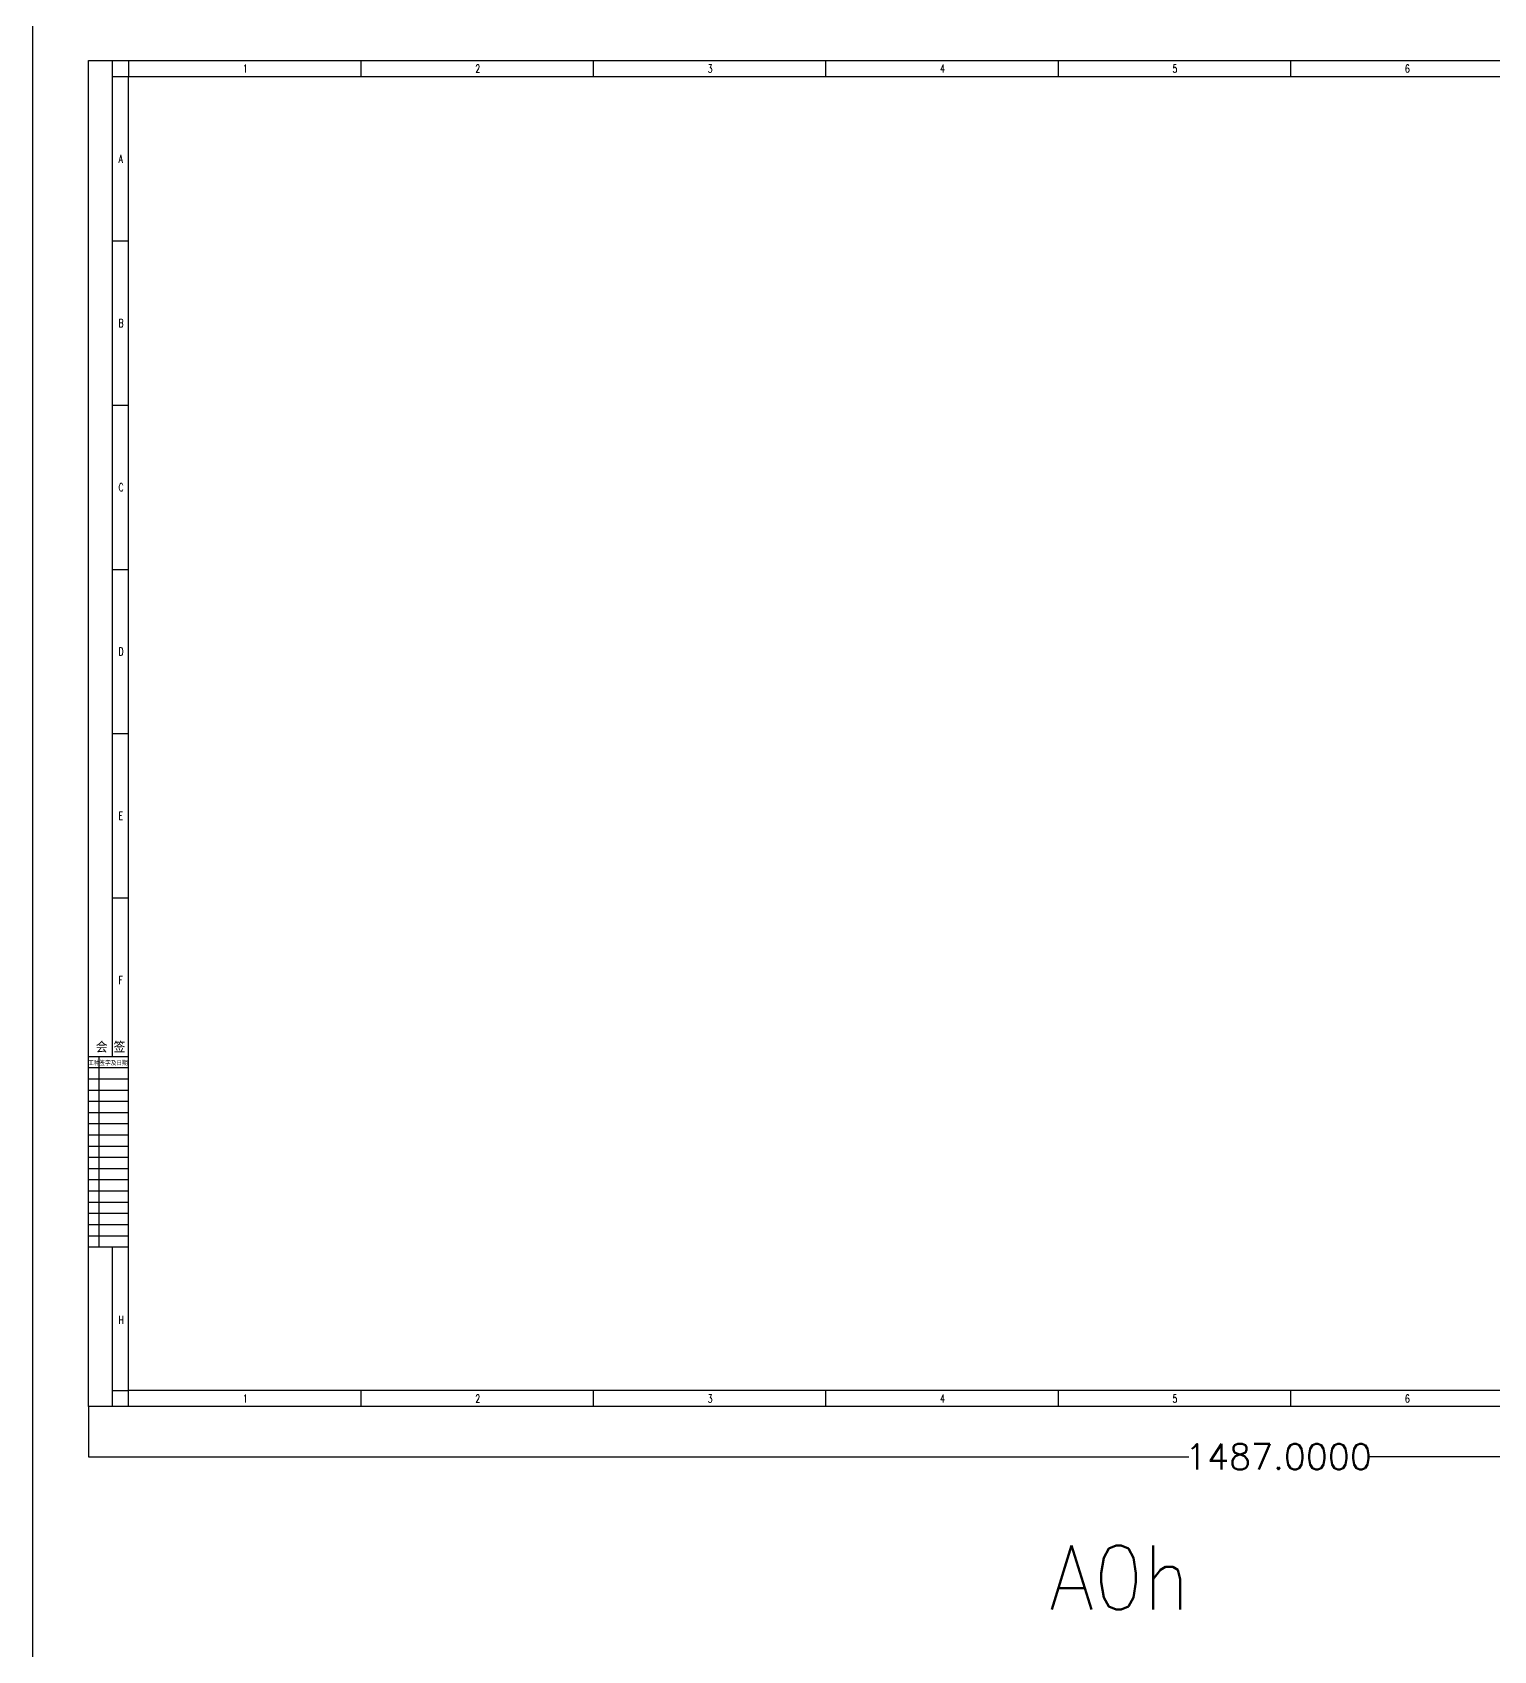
# Model space of a CAD drawing. Header units: inches. Extents: x 3186 to 109360, y -14990 to 740552.
# Drawn here: x 3186 to 48833, y 399831 to 450387 of the extents above; entities that cross this region are included whole.
import ezdxf
from ezdxf.enums import TextEntityAlignment as Align

# ---------------------------------------------------------------- set-up
doc = ezdxf.new("R2010")
doc.units = ezdxf.units.IN
doc.header["$MEASUREMENT"] = 0
doc.styles.add('HZ', font='txt_____.ttf', dxfattribs={"width": 0.7, "bigfont": 'HZTXT'})
doc.styles.get("Standard").update_dxf_attribs({"font": 'txt', "bigfont": 'gbcbig.shx'})
doc.dimstyles.new('Standard-yuanban', dxfattribs={"dimtxt": 800, "dimasz": 0.18, "dimexe": 0.18, "dimexo": 0.0625, "dimgap": 0.09, "dimtad": 0, "dimtih": 1, "dimtoh": 1, "dimdec": 4, "dimlfac": 0.02, "dimzin": 0, "dimdsep": 46, "dimtxsty": 'Standard', "dimcen": 0.09, "dimadec": 0, "dimazin": 0, "dimtfac": 1, "dimtdec": 4, "dimtofl": 0, "dimtmove": 0, "dimatfit": 3, "dimfxl": 1, "dimtolj": 1, "dimtzin": 0, "dimarcsym": 0})

# ---------------------------------------------------------------- blocks, each defined once
blk = doc.blocks.new('*D60')
at = {"color": 0, "lineweight": -2, "transparency": 16777216}
for p, q in [((4936, 407453), (4936, 405890)), ((79286, 407453), (79286, 405890)), ((4936, 405890), (39311, 405890)), ((79286, 405890), (44911, 405890))]:
    blk.add_line(p, q, dxfattribs=at)
at = {"color": 0, "transparency": 16777216}
for points in [[(4936, 405890), (4936, 405890), (4936, 405890)], [(79286, 405890), (79286, 405890), (79286, 405890)]]:
    blk.add_solid(points, dxfattribs=at)
at = {"layer": 'Defpoints', "color": 0, "transparency": 16777216}
for p in [(4936, 407453), (79286, 407453), (79286, 405890)]:
    blk.add_point(p, dxfattribs=at)
at = {"color": 0, "transparency": 16777216, "insert": (42111, 405890), "char_height": 800, "attachment_point": 5}
blk.add_mtext('\\A1;1487.0000', dxfattribs=at)

msp = doc.modelspace()

# ---------------------------------------------------------------- linework, layer by layer
msp.add_line((3186.2886, 740551.77166), (3186.2886, -14989.84004))
at = {"color": 0}
for p, q in [((6185.91392, 418384.38371), (4935.91392, 418384.38371)), ((5270.06196, 412434.38371), (5270.06196, 418384.38371)), ((6185.91392, 418034.38371), (4935.91392, 418034.38371)), ((6185.91392, 417684.38371), (4935.91392, 417684.38371)), ((6185.91392, 417334.38371), (4935.91392, 417334.38371)), ((6185.91392, 416984.38371), (4935.91392, 416984.38371)), ((6185.91392, 416634.38371), (4935.91392, 416634.38371)), ((6185.91392, 416284.38371), (4935.91392, 416284.38371)), ((6185.91392, 415934.38371), (4935.91392, 415934.38371)), ((6185.91392, 415584.38371), (4935.91392, 415584.38371)), ((6185.91392, 415234.38371), (4935.91392, 415234.38371)), ((6185.91392, 414884.38371), (4935.91392, 414884.38371)), ((6185.91392, 414534.38371), (4935.91392, 414534.38371)), ((6185.91392, 414184.38371), (4935.91392, 414184.38371)), ((6185.91392, 413834.38371), (4935.91392, 413834.38371)), ((6185.91392, 413484.38371), (4935.91392, 413484.38371)), ((6185.91392, 413134.38371), (4935.91392, 413134.38371)), ((6185.91392, 412784.38371), (4935.91392, 412784.38371)), ((6185.91392, 412434.38371), (4935.91392, 412434.38371))]:
    msp.add_line(p, q, dxfattribs=at)
at = {"color": 4, "flags": 128}
for points in [[(4935.91392, 407453.09155), (4935.91392, 449503.09155)], [(4935.91392, 449503.09155), (79285.91392, 449503.09155)], [(6185.91392, 449503.09155), (6185.91392, 449003.09155)], [(13445.91392, 449503.09155), (13445.91392, 449003.09155)], [(20705.91392, 449503.09155), (20705.91392, 449003.09155)], [(27965.91392, 449503.09155), (27965.91392, 449003.09155)], [(35225.91392, 449503.09155), (35225.91392, 449003.09155)], [(42485.91392, 449503.09155), (42485.91392, 449003.09155)], [(5685.91392, 449003.09155), (6185.91392, 449003.09155)], [(13445.91392, 407953.09155), (13445.91392, 407453.09155)], [(20705.91392, 407953.09155), (20705.91392, 407453.09155)], [(27965.91392, 407953.09155), (27965.91392, 407453.09155)], [(35225.91392, 407953.09155), (35225.91392, 407453.09155)], [(42485.91392, 407953.09155), (42485.91392, 407453.09155)], [(79285.91392, 407453.09155), (4935.91392, 407453.09155)]]:
    msp.add_lwpolyline(points, dxfattribs=at)
at = {"color": 4}
msp.add_lwpolyline([(5685.91392, 418384.38371), (5685.91392, 449503.09155)], dxfattribs=at)
at = {"flags": 128}
for points in [[(5685.91392, 449003.09155), (6185.91392, 449003.09155)], [(5685.91392, 443871.84155), (6185.91392, 443871.84155)], [(5685.91392, 438740.59155), (6185.91392, 438740.59155)], [(5685.91392, 433609.34155), (6185.91392, 433609.34155)], [(5685.91392, 428478.09155), (6185.91392, 428478.09155)], [(5685.91392, 423346.84155), (6185.91392, 423346.84155)], [(5685.91392, 407953.09155), (6185.91392, 407953.09155)], [(6185.91392, 407453.09155), (6185.91392, 407953.09155)]]:
    msp.add_lwpolyline(points, dxfattribs=at)
msp.add_lwpolyline([(6185.91392, 449003.09155), (78781.91392, 449003.09155), (78781.91392, 407953.09155), (6185.91392, 407953.09155)], close=True)
msp.add_lwpolyline([(5685.91392, 407453.09155), (5685.91392, 412434.38371)])

# ---------------------------------------------------------------- texts
at = {"color": 0, "style": 'HZ', "width": 0.7}
for s, p in [('1', (9762.64458, 449128.09155)), ('2', (17022.64458, 449128.09155)), ('3', (24282.64458, 449128.09155)), ('4', (31542.64458, 449128.09155)), ('5', (38802.64458, 449128.09155)), ('6', (46062.64458, 449128.09155)), ('A', (5878.63677, 446312.10722)), ('B', (5878.63677, 441180.85722)), ('C', (5878.63677, 436049.60722)), ('D', (5878.63677, 430918.35722)), ('E', (5878.63677, 425787.10722)), ('F', (5878.63677, 420655.85722)), ('H', (5878.63677, 410039.66515)), ('1', (9762.64458, 407578.09155)), ('2', (17022.64458, 407578.09155)), ('3', (24282.64458, 407578.09155)), ('4', (31542.64458, 407578.09155)), ('5', (38802.64458, 407578.09155)), ('6', (46062.64458, 407578.09155))]:
    msp.add_text(s, height=250, dxfattribs=at).set_placement(p)
at = {"color": 0, "style": 'HZ', "width": 0.9}
for s, height, p in [('会 签  ', 300, (5813.01842, 418545.00943)), ('工种签字及日期', 140, (5546.75861, 418126.342)), ('A0h', 2000, (37154.68588, 401113.0526))]:
    msp.add_text(s, height=height, dxfattribs=at).set_placement(p, align=Align.CENTER)

# ---------------------------------------------------------------- dimensions: what is measured, and where the dimension line sits
dim = msp.add_linear_dim(base=(79285.91392, 405889.7489), p1=(4935.91392, 407453.09155), p2=(79285.91392, 407453.09155), dimstyle='Standard-yuanban')
dim.commit()
dim.dimension.update_dxf_attribs({"geometry": '*D60', "text_midpoint": (42110.91392, 405889.7489)})

doc.saveas('drawing.dxf')
